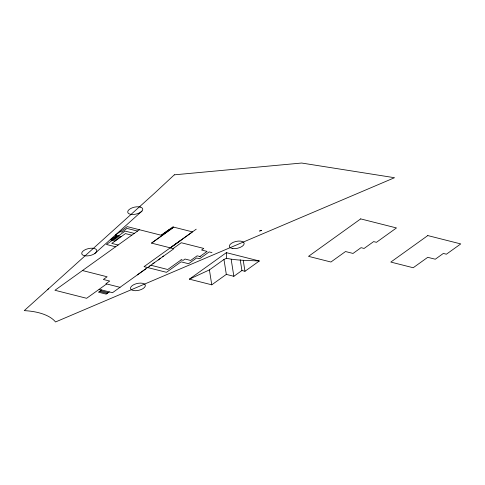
<?xml version="1.0" encoding="UTF-8"?>
<svg xmlns="http://www.w3.org/2000/svg" width="485" height="485" viewBox="0 0 485 485"><rect width="100%" height="100%" fill="white"/><g stroke="black" fill="none" stroke-linecap="round" stroke-linejoin="round"><path stroke-width="0.73" d="M94.878 253.485L96.624 251.497A7.681 3.559 -12.7 0 0 94.254 248.472L92.629 248.223A7.681 3.559 -12.7 0 0 83.014 251.115A7.681 3.559 -12.7 0 0 84.245 255.65L85.869 255.892A7.681 3.559 -12.7 0 0 94.878 253.485L141.966 211.072M47.397 289.775L48.633 288.678M151.544 243.112L173.745 227.144L151.544 243.112L173.83 248.75L137.328 274.916M116.703 235.431L110.447 239.917L115.024 241.075M139.425 229.726L54.95 290.272L86.621 298.293L106.645 283.937M169.065 229.647L161.244 235.249L172.805 226.907L192.472 231.885L170.314 247.865L180.953 240.239M101.601 289.945L98.473 292.188L106.215 294.146L109.343 291.903M196.225 229.187L144.051 266.641L166.458 272.315L181.057 261.833L188.562 263.731L196.589 257.971L199.638 258.741L209.162 251.903L211.975 252.618M173.127 248.575L181.263 242.742L203.785 248.441L201.584 250.017L207.065 251.406L199.917 256.535M99.134 289.321L112.508 292.704L145.882 268.787M149.447 266.229L149.95 265.871M152.817 263.816L154.43 262.658M158.189 259.966L160.687 258.172M162.566 256.826L163.712 256.001M181.232 259.833L167.725 269.508L150.835 265.234M189.392 279.154L226.362 252.655L259.323 260.997L244.967 271.285L241.918 270.515L233.849 276.298L226.319 274.389L211.769 284.816L189.392 279.154L209.411 269.896L223.961 259.469L226.501 258.293C237.244 260.59 248.344 260.378 259.323 260.997M162.178 235.486L127.228 226.64L115.412 235.11L121.28 236.589M137.546 231.072L126.991 228.405L121.856 232.085L120.213 231.666M134.29 233.412L125.136 231.096L106.47 244.476L115.618 246.792M131.787 235.207L125.451 233.6L111.786 243.391L118.122 244.998M200.184 256.601L197.134 255.825L190.666 260.463L185.034 259.038L183.227 260.336L181.111 259.802M115.454 236.328L120.025 237.486M114.199 237.226L118.776 238.384M112.95 238.123L117.522 239.281M111.695 239.02L116.273 240.178M82.48 270.539L107.112 276.777L103.36 279.469L109.695 281.07L105.942 283.761L120.019 287.32M100.559 290.691L108.3 292.649M99.516 291.436L107.258 293.401M243.264 260.518L244.967 271.285M240.214 259.748L241.918 270.515M231.187 259.481L233.849 276.298M223.961 259.469L226.319 274.389M209.411 269.896L211.769 284.816M226.362 252.655L226.501 258.293M174.303 174.836L154.369 193.382L24.25 310.63A61.619 28.548 -12.7 0 1 55.539 321.967L394.511 177.716L301.652 163.033L174.303 174.836M360.688 218.893L308.515 256.347L330.922 262.015L345.52 251.539L353.025 253.437L361.052 247.671L364.102 248.447L373.626 241.609L376.439 242.318L396.469 227.944L360.688 218.893M427.788 235.577L390.819 262.076L413.196 267.744L427.746 257.317L435.275 259.22L443.345 253.437L446.394 254.207L460.75 243.919L427.788 235.577M259.663 231.03L261.433 230.308L259.663 231.03M140.238 207.034L138.607 206.792A7.681 3.559 -12.7 0 0 128.998 209.684A7.681 3.559 -12.7 0 0 130.222 214.212L131.853 214.461A7.681 3.559 -12.7 0 0 141.468 211.569A7.681 3.559 -12.7 0 0 140.238 207.034M144.839 284.398L143.906 283.743A7.56 3.504 -12.7 0 0 134.357 284.398A7.56 3.504 -12.7 0 0 131.017 289.412L131.95 290.066A7.56 3.504 -12.7 0 0 141.493 289.412A7.56 3.504 -12.7 0 0 144.839 284.398M232.782 248.55A7.56 3.504 -12.7 0 0 244.179 243.7A7.56 3.504 -12.7 0 0 233.352 242.276A7.56 3.504 -12.7 0 0 232.782 248.55"/></g></svg>
